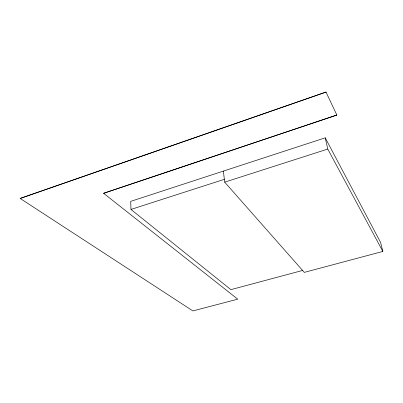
<?xml version="1.0" encoding="UTF-8"?>
<svg xmlns="http://www.w3.org/2000/svg" width="403" height="403" viewBox="0 0 403 403"><rect width="100%" height="100%" fill="white"/><g stroke="black" fill="none" stroke-linecap="round" stroke-linejoin="round"><path stroke-width="0.6" d="M20.155 198.442L326.002 92.07L20.155 198.442L192.886 310.93L237.74 299.167L103.586 193.284L336.858 115.041L103.586 193.324M223.363 171.099L224.693 182.151L304.3 272.378L382.85 251.442L380.548 242.349L325.236 137.831L130.718 201.359L130.965 209.439L230.899 289.641L302.688 270.423M130.965 209.439L224.355 179.33M224.693 182.151L327.76 149.065L382.85 251.442M326.002 92.07L336.868 115.082M325.236 137.831L327.76 149.065"/></g></svg>
